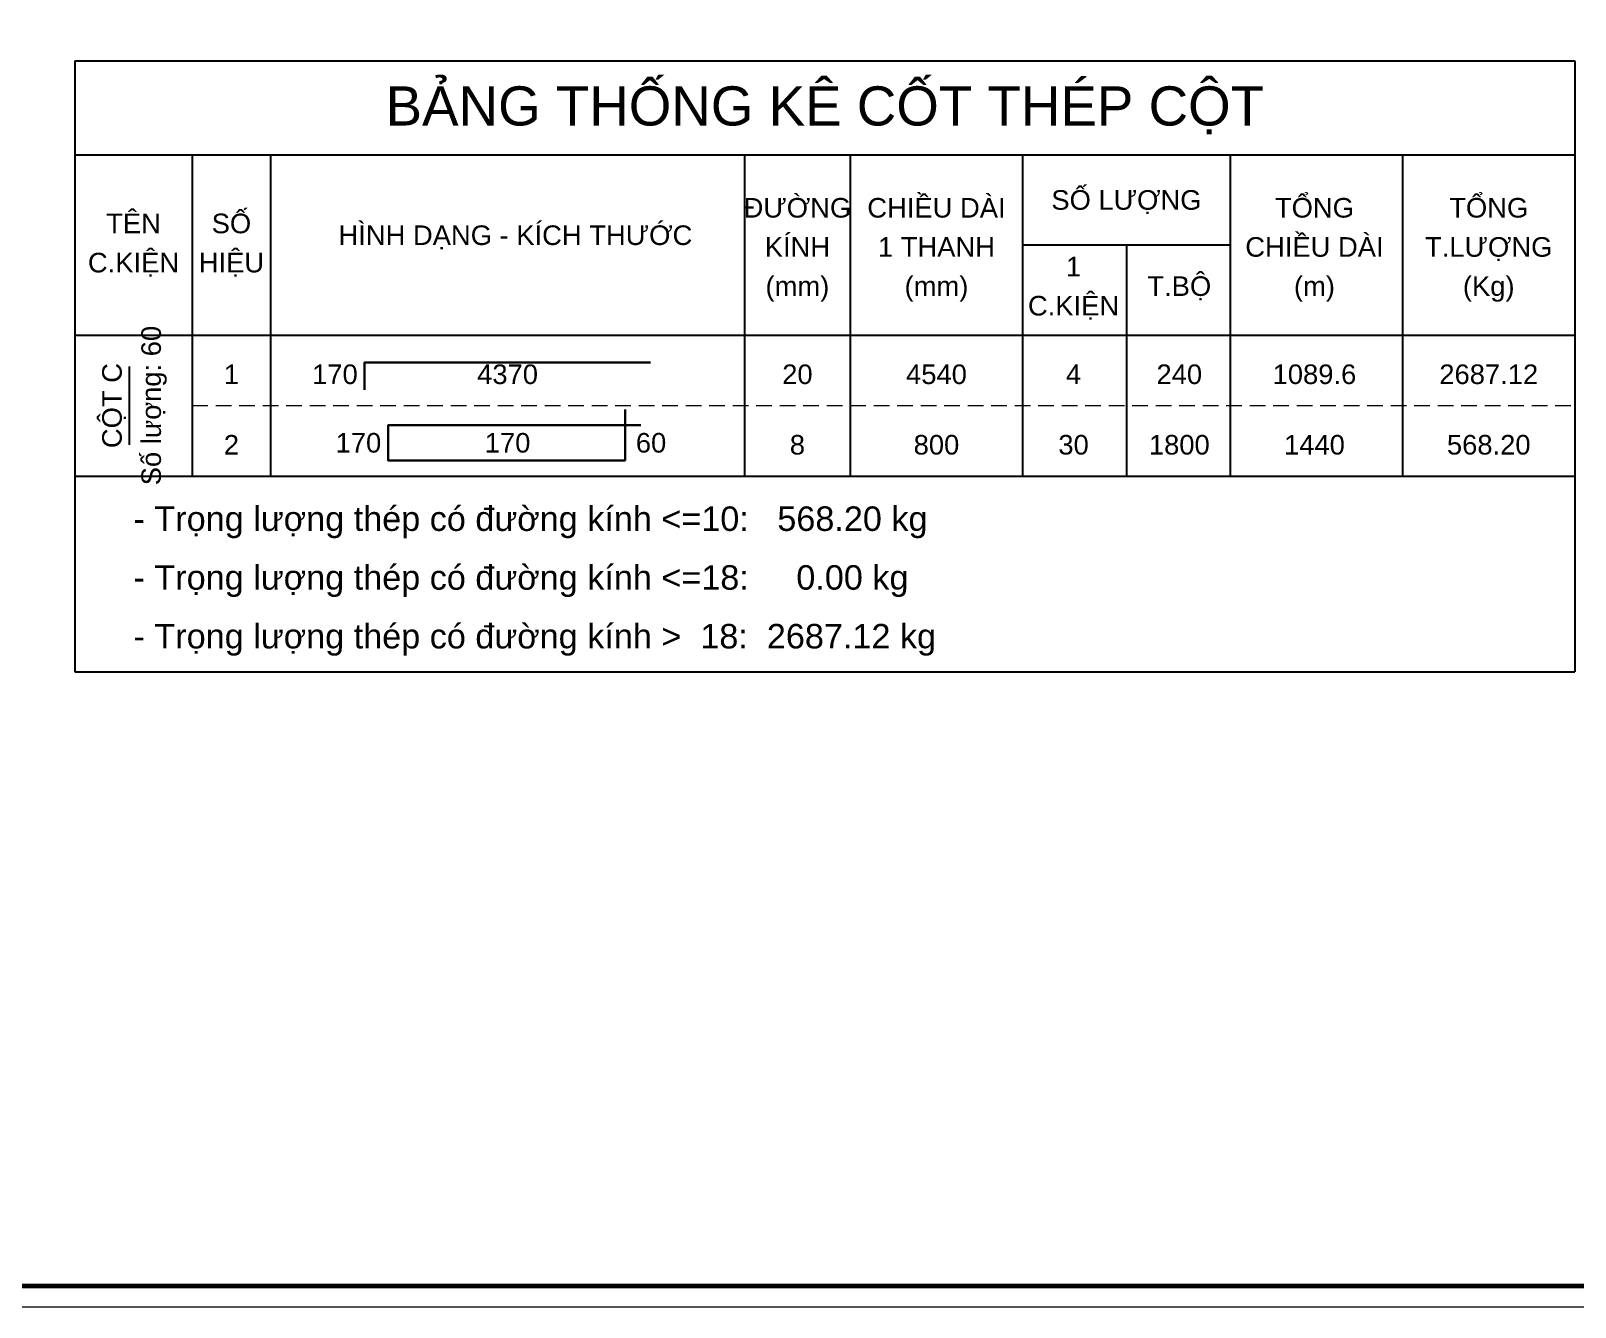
# Model space of a CAD drawing. Header units: inches. Extents: x 541671 to 837720, y 76128 to 1008472.
# Drawn here: x 814528 to 829313, y 76128 to 88347 of the extents above; entities that cross this region are included whole.
import ezdxf
from ezdxf.enums import TextEntityAlignment as Align

# ---------------------------------------------------------------- set-up
doc = ezdxf.new("R2010")
doc.units = ezdxf.units.IN
doc.header["$MEASUREMENT"] = 0
doc.linetypes.add('HIDDEN', pattern=[0.375, 0.25, -0.125])
doc.layers.get('0').update_dxf_attribs({"lineweight": 18})
for name, color, linetype, lineweight in [('CUA', 23, 'Continuous', 13), ('LC Net dam 1', 30, 'Continuous', 30), ('LC Net thay', 7, 'Continuous', 25), ('LC Text1', 3, 'Continuous', 20), ('LC Text2', 7, 'Continuous', 25)]:
    doc.layers.add(name, color=color, linetype=linetype, lineweight=lineweight)
doc.layers.add('Khungten_LCDI', color=7, linetype='Continuous')
doc.styles.add('Hoa', font='micross.ttf')
doc.styles.add('Khungten', font='VHAVAN_2.TTF', dxfattribs={"width": 0.8, "height": 5000})
doc.styles.add('Thuong', font='micross.ttf')
doc.styles.add('Title', font='VHAVAN_2.TTF', dxfattribs={"width": 0.8})

# ---------------------------------------------------------------- blocks, each defined once
blk = doc.blocks.new('lcdi fix')
at = {"layer": 'Defpoints', "lineweight": 0}
blk.add_lwpolyline([(-1200, -14850), (-1200, 14850), (40800, 14850), (40800, -14850)], close=True, dxfattribs=at)
at = {"layer": 'Khungten_LCDI', "color": 5, "lineweight": 60}
blk.add_lwpolyline([(0, -14650), (0, 14650), (40600, 14650), (40600, -14650)], close=True, dxfattribs=at)
at = {"color": 7, "style": 'Khungten', "width": 0.8}
for tag, p in [('REVISION', (39499, -10746)), ('NGAYHT', (39546, -11609))]:
    blk.add_attdef(tag, text='', height=200, dxfattribs=at).set_placement(p, align=Align.CENTER)
at = {"layer": 'LC Text1', "style": 'Title', "width": 1.824646}
for tag, p, p2 in [('TENBANVE1', (36913, -8886), (40339, -8886)), ('TENBANVE2', (36913, -9562), (40339, -9562))]:
    blk.add_attdef(tag, text='', height=250, dxfattribs=at).set_placement(p, p2, align=Align.FIT)
at = {"layer": 'LC Text1', "style": 'Title', "width": 0.7}
blk.add_attdef('SOBANVE', text='', height=250, dxfattribs=at).set_placement((39562, -13896), align=Align.CENTER)

msp = doc.modelspace()

# ---------------------------------------------------------------- linework, layer by layer
at = {"layer": 'CUA', "linetype": 'HIDDEN', "ltscale": 600}
for p, q in [((816073.2, 84759.2), (829310.7, 84759.2)), ((816073.2, 84084.2), (829310.7, 84084.2))]:
    msp.add_line(p, q, dxfattribs=at)
at = {"layer": 'LC Net dam 1'}
for points in [[(817723.2, 84909.2), (817723.2, 85171.7), (820460.7, 85171.7)], [(820366.9, 84571.7), (817948.2, 84571.7), (817948.2, 84234.2), (820216.9, 84234.2), (820216.9, 84721.7)]]:
    msp.add_lwpolyline(points, dxfattribs=at)
at = {"layer": 'LC Net thay'}
for p, q in [((814948.2, 88059.2), (829310.7, 88059.2)), ((814948.2, 88059.2), (814948.2, 82209.2)), ((829310.7, 88059.2), (829310.7, 82209.2)), ((814948.2, 87159.2), (829310.7, 87159.2)), ((816073.2, 87159.2), (816073.2, 84084.2)), ((816823.2, 87159.2), (816823.2, 84084.2)), ((821360.7, 87159.2), (821360.7, 84084.2)), ((822373.2, 87159.2), (822373.2, 84084.2)), ((824023.2, 87159.2), (824023.2, 84084.2)), ((826010.7, 87159.2), (826010.7, 84084.2)), ((827660.7, 87159.2), (827660.7, 84084.2)), ((824023.2, 86296.7), (826010.7, 86296.7)), ((825016.9, 86296.7), (825016.9, 84084.2)), ((814948.2, 85434.2), (829310.7, 85434.2)), ((814948.2, 84084.2), (829310.7, 84084.2)), ((814948.2, 84084.2), (829310.7, 84084.2)), ((814948.2, 82209.2), (829310.7, 82209.2))]:
    msp.add_line(p, q, dxfattribs=at)
at = {"layer": 'LC Text2'}
msp.add_line((815473.2, 84384.2), (815473.2, 85134.2), dxfattribs=at)

# ---------------------------------------------------------------- block references
at = {"layer": 'LC Net thay'}
msp.add_blockref('lcdi fix', (795907.9, 90977.7), dxfattribs=at)

# ---------------------------------------------------------------- texts
at = {"layer": 'LC Text2', "color": 4, "style": 'Hoa'}
msp.add_text('BẢNG THỐNG KÊ CỐT THÉP CỘT', height=375, dxfattribs=at).set_placement((822129.4, 87440.5), align=Align.CENTER)
at = {"layer": 'LC Text2'}
for s, style, p in [('ĐƯỜNG', 'Hoa', (821866.9, 86559.2)), ('CHIỀU DÀI', 'Hoa', (823198.2, 86559.2)), ('SỐ LƯỢNG', 'Hoa', (825016.9, 86634.2)), ('TỔNG', 'Hoa', (826816.9, 86559.2)), ('TỔNG', 'Hoa', (828485.7, 86559.2)), ('TÊN', 'Hoa', (815510.7, 86409.2)), ('SỐ', 'Hoa', (816448.2, 86409.2)), ('HÌNH DẠNG - KÍCH THƯỚC', 'Hoa', (819166.9, 86296.7)), ('KÍNH', 'Hoa', (821866.9, 86184.2)), ('1 THANH', 'Hoa', (823198.2, 86184.2)), ('CHIỀU DÀI', 'Hoa', (826816.9, 86184.2)), ('T.LƯỢNG', 'Hoa', (828485.7, 86184.2)), ('C.KIỆN', 'Hoa', (815510.7, 86034.2)), ('HIỆU', 'Hoa', (816448.2, 86034.2)), ('1', 'Hoa', (824510.7, 85996.7)), ('T.BỘ', 'Hoa', (825523.2, 85809.2)), ('(mm)', 'Thuong', (821866.9, 85809.2)), ('(mm)', 'Thuong', (823198.2, 85809.2)), ('(m)', 'Thuong', (826816.9, 85809.2)), ('(Kg)', 'Thuong', (828485.7, 85809.2)), ('C.KIỆN', 'Hoa', (824510.7, 85621.7))]:
    msp.add_text(s, height=187.5, dxfattribs=dict(at, style=style)).set_placement(p, align=Align.CENTER)
at = {"layer": 'LC Text2', "style": 'Hoa'}
for s, p in [('Số lượng: 60', (815773.2, 84759.2)), ('CỘT C', (815398.2, 84759.2))]:
    msp.add_text(s, height=187.5, rotation=90.00021, dxfattribs=at).set_placement(p, align=Align.CENTER)
for s, p in [('1', (816448.2, 84909.2)), ('4370', (819091.9, 84909.2)), ('20', (821866.9, 84909.2)), ('2', (816448.2, 84234.2)), ('170', (819091.9, 84253)), ('8', (821866.9, 84234.2))]:
    msp.add_text(s, height=187.5, dxfattribs=at).set_placement(p, align=Align.BOTTOM_CENTER)
for p in [(817657.5, 84909.2), (817882.5, 84253)]:
    msp.add_text('170', height=187.5, dxfattribs=at).set_placement(p, align=Align.BOTTOM_RIGHT)
at = {"layer": 'LC Text2', "color": 7, "style": 'Hoa'}
for s, p in [('4540', (823198.2, 84909.2)), ('4', (824510.7, 84909.2)), ('240', (825523.2, 84909.2)), ('1089.6', (826816.9, 84909.2)), ('2687.12', (828485.7, 84909.2)), ('800', (823198.2, 84234.2)), ('30', (824510.7, 84234.2)), ('1800', (825523.2, 84234.2)), ('1440', (826816.9, 84234.2)), ('568.20', (828485.7, 84234.2))]:
    msp.add_text(s, height=187.5, dxfattribs=at).set_placement(p, align=Align.BOTTOM_CENTER)
at = {"layer": 'LC Text2', "style": 'Hoa'}
msp.add_text('60', height=187.5, dxfattribs=at).set_placement((820320, 84253), align=Align.BOTTOM_LEFT)
for s, p in [('- Trọng lượng thép có đường kính <=10:   568.20 kg', (815510.7, 83559.2)), ('- Trọng lượng thép có đường kính <=18:     0.00 kg', (815510.7, 82996.7)), ('- Trọng lượng thép có đường kính >  18:  2687.12 kg', (815510.7, 82434.2))]:
    msp.add_text(s, height=234.375, dxfattribs=at).set_placement(p)

doc.saveas('drawing.dxf')
